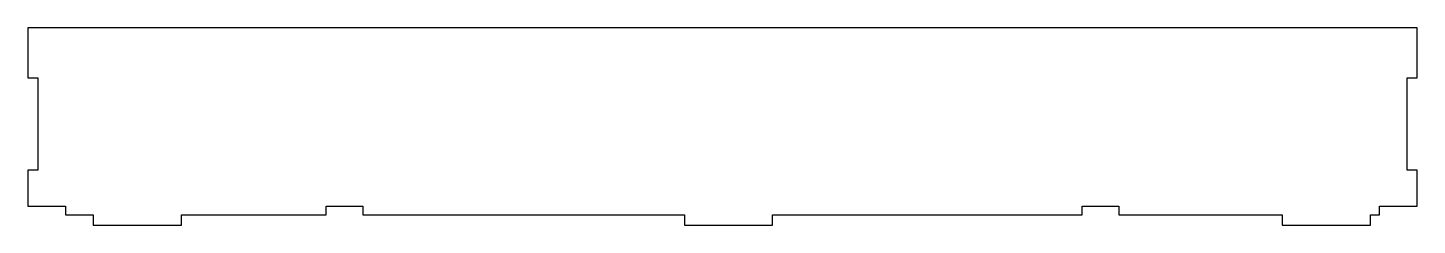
# Model space of a CAD drawing. Header units: millimetres. Extents: x -47.9 to 47.9, y -6.8 to 6.8.
import ezdxf

# ---------------------------------------------------------------- set-up
doc = ezdxf.new("R2010")
doc.units = ezdxf.units.MM
doc.layers.get('0').update_dxf_attribs({"linetype": 'CONTINUOUS'})

msp = doc.modelspace()

# ---------------------------------------------------------------- linework, layer by layer
for p, q in [((47.901, 6.789), (-47.901, 6.789)), ((-47.901, 6.789), (-47.901, 3.358)), ((47.901, 3.358), (47.901, 6.789)), ((-47.901, 3.358), (-47.201, 3.358)), ((-47.201, 3.358), (-47.201, -3.009)), ((47.201, -3.009), (47.201, 3.358)), ((47.201, 3.358), (47.901, 3.358)), ((-47.201, -3.009), (-47.901, -3.009)), ((-47.901, -3.009), (-47.901, -5.491)), ((47.901, -3.009), (47.201, -3.009)), ((47.901, -5.491), (47.901, -3.009)), ((-47.901, -5.491), (-45.31, -5.491)), ((-45.31, -5.491), (-45.31, -6.078)), ((-27.326, -6.078), (-27.326, -5.491)), ((-27.326, -5.491), (-24.81, -5.491)), ((-24.81, -5.491), (-24.81, -6.078)), ((24.81, -6.078), (24.81, -5.491)), ((24.81, -5.491), (27.326, -5.491)), ((27.326, -5.491), (27.326, -6.078)), ((45.31, -6.078), (45.31, -5.491)), ((45.31, -5.491), (47.901, -5.491)), ((-45.31, -6.078), (-43.387, -6.078)), ((-43.387, -6.078), (-43.387, -6.789)), ((-37.312, -6.789), (-37.312, -6.078)), ((-37.312, -6.078), (-27.326, -6.078)), ((-24.81, -6.078), (-2.617, -6.078)), ((-2.617, -6.078), (-2.617, -6.789)), ((3.458, -6.078), (24.81, -6.078)), ((3.458, -6.789), (3.458, -6.078)), ((27.326, -6.078), (38.598, -6.078)), ((38.598, -6.078), (38.598, -6.789)), ((44.673, -6.789), (44.673, -6.078)), ((44.673, -6.078), (45.31, -6.078)), ((-43.387, -6.789), (-37.312, -6.789)), ((-2.617, -6.789), (3.458, -6.789)), ((38.598, -6.789), (44.673, -6.789))]:
    msp.add_line(p, q)

doc.saveas('drawing.dxf')
